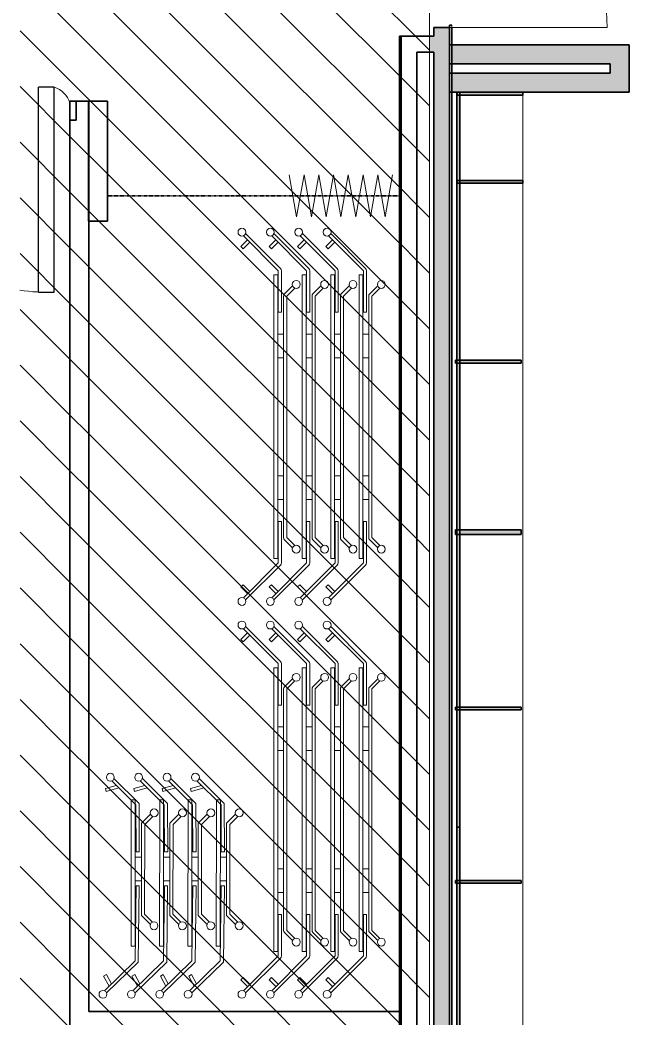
# Model space of a CAD drawing. Header units: millimetres. Extents: x 31960 to 73442, y -14102 to 21505.
# Drawn here: x 32038 to 35902, y 2357 to 8690 of the extents above; entities that cross this region are included whole.
import ezdxf

# ---------------------------------------------------------------- set-up
doc = ezdxf.new("R2010")
doc.units = ezdxf.units.MM
doc.linetypes.add('BVNDH-Dash', pattern=[6, 3, -3])
for name, color, linetype, lineweight in [('A-AREA', 32, 'BVNDH-Dash', 35), ('A-DETL', 90, 'Continuous', 9), ('A-DETL-GENF', 92, 'Continuous', 9), ('A-DETL-THIN', 151, 'Continuous', 9), ('A-DOOR', 31, 'Continuous', 13), ('A-DOOR-FRAM', 31, 'Continuous', 35), ('A-DOOR-GLAZ', 31, 'Continuous', 25), ('A-WALL', 113, 'Continuous', 13), ('A-WALL-PATT', 111, 'Continuous', 13), ('G-IMPT', 8, 'Continuous', 9), ('I-FURN', 30, 'Continuous', 9), ('I-WALL', 2, 'Continuous', 13), ('Q-CASE', 31, 'Continuous', 9)]:
    doc.layers.add(name, color=color, linetype=linetype, lineweight=lineweight)
pattern_1 = [(135, (0, 0), (-176.7767, -176.7767), [])]

# ---------------------------------------------------------------- blocks, each defined once
blk = doc.blocks.new('Concept Single Door_DOR - 1000 x 2100mm 2-837560-Level 9 207 Kent St 1_100')
at = {"layer": 'A-DOOR', "color": 47}
blk.add_line((500, 50), (500, 1050), dxfattribs=at)
blk.add_arc((500, 50), 1000, 90, 180, dxfattribs=at)
blk = doc.blocks.new('Door_Pivot_Door_Standard_DOR - 3000 x 1300 _ 152-2110911-Level 9 207 Kent St 1_100')
at = {"layer": 'A-DOOR', "lineweight": 9}
for radius, start, end in [(158.1, 18.43495, 71.56505), (1151.1, 261.66009, 272.48955)]:
    blk.add_arc((479.8, 0), radius, start, end, dxfattribs=at)
at = {"layer": 'A-DOOR-FRAM'}
for p, q in [((629.8, -60), (629.8, 60)), ((629.8, 60), (669.8, 60))]:
    blk.add_line(p, q, dxfattribs=at)
at = {"layer": 'A-DOOR-GLAZ'}
for p, q in [((529.8, 150), (429.8, 150)), ((429.8, -1150), (429.8, 150)), ((529.8, -1150), (529.8, 150)), ((429.8, -1150), (529.8, -1150))]:
    blk.add_line(p, q, dxfattribs=at)
blk = doc.blocks.new('Casework 4 - Casework 4-1975174-Level 9 207 Kent St 1_100')
at = {"layer": 'Q-CASE'}
for points in [[(34810.5, 3568.2), (34827.9, 3568.2), (34827.9, 8231.5), (34809.9, 8231.5), (34809.9, 3568.2)], [(35227.9, 8213.5), (35227.9, 8231.5), (34827.9, 8231.5), (34827.9, 8213.5), (35217.6, 8213.5)], [(35217.6, 7653.5), (35227.9, 7653.5), (35227.9, 7671.5), (34827.9, 7671.5), (34827.9, 7653.5), (35020.4, 7653.5)], [(34810.5, 401.4), (34827.9, 401.4), (34827.9, 3568.2), (34809.9, 3568.2), (34809.9, 401.4)]]:
    blk.add_hatch(color=256, dxfattribs=at).paths.add_polyline_path(points, flags=0)
h = blk.add_hatch(color=256, dxfattribs=at)
h.paths.add_polyline_path([(34809.9, 6512.2), (34809.9, 6530.2), (34800.1, 6530.2), (34800.1, 6512.2)], flags=0)
h.paths.add_polyline_path([(35082.3, 6512.2), (35217.6, 6512.2), (35217.6, 6530.2), (34827.9, 6530.2), (34827.9, 6512.2)], flags=0)
h = blk.add_hatch(color=256, dxfattribs=at)
h.paths.add_polyline_path([(34809.9, 5425.9), (34809.9, 5453.8), (34800.1, 5453.8), (34800.1, 5425.9)], flags=0)
h.paths.add_polyline_path([(35141.2, 5425.9), (35217.6, 5425.9), (35217.6, 5453.8), (34827.9, 5453.8), (34827.9, 5425.9)], flags=0)
h = blk.add_hatch(color=256, dxfattribs=at)
h.paths.add_polyline_path([(34827.9, 4312.2), (35217.6, 4312.2), (35217.6, 4330.2), (34827.9, 4330.2)], flags=0)
h.paths.add_polyline_path([(34809.9, 4312.2), (34809.9, 4330.2), (34800.1, 4330.2), (34800.1, 4312.2)], flags=0)
h = blk.add_hatch(color=256, dxfattribs=at)
h.paths.add_polyline_path([(34800.1, 3212.2), (34809.9, 3212.2), (34809.9, 3230.2), (34800.1, 3230.2)], flags=0)
h.paths.add_polyline_path([(35217.6, 3212.2), (35217.6, 3230.2), (34827.9, 3230.2), (34827.9, 3212.2)], flags=0)
at = {"layer": 'Q-CASE', "lineweight": 35}
for p, q in [((34827.9, 8231.5), (34809.9, 8231.5)), ((34809.9, 8231.5), (34809.9, 3568.2)), ((34810.5, 8231.5), (34810.5, 8213.5)), ((35227.9, 8231.5), (34810.5, 8231.5)), ((34810.5, 8213.5), (35227.9, 8213.5)), ((34827.9, 3568.2), (34827.9, 8231.5)), ((35227.9, 8213.5), (35227.9, 8231.5)), ((34810.5, 7671.5), (34810.5, 7653.5)), ((35227.9, 7671.5), (34810.5, 7671.5)), ((35227.9, 7653.5), (35227.9, 7671.5)), ((34810.5, 7653.5), (35227.9, 7653.5)), ((34800.1, 6530.2), (34800.1, 6512.2)), ((35217.6, 6530.2), (34800.1, 6530.2)), ((35217.6, 6512.2), (35217.6, 6530.2)), ((34800.1, 6512.2), (35217.6, 6512.2)), ((34800.1, 5453.8), (34800.1, 5425.9)), ((35217.6, 5453.8), (34800.1, 5453.8)), ((35217.6, 5425.9), (35217.6, 5453.8)), ((34800.1, 5425.9), (35217.6, 5425.9)), ((34800.1, 4330.2), (34800.1, 4312.2)), ((35217.6, 4330.2), (34800.1, 4330.2)), ((34800.1, 4312.2), (35217.6, 4312.2)), ((35217.6, 4312.2), (35217.6, 4330.2)), ((34809.9, 3568.2), (34827.9, 3568.2)), ((34827.9, 3568.2), (34809.9, 3568.2)), ((34809.9, 3568.2), (34809.9, 401.4)), ((34827.9, 401.4), (34827.9, 3568.2)), ((34800.1, 3230.2), (34800.1, 3212.2)), ((35217.6, 3230.2), (34800.1, 3230.2)), ((35217.6, 3212.2), (35217.6, 3230.2)), ((34800.1, 3212.2), (35217.6, 3212.2))]:
    blk.add_line(p, q, dxfattribs=at)
at = {"layer": 'Q-CASE'}
for p, q in [((35227.9, 7671.5), (35227.9, 8213.5)), ((35227.9, 969.4), (35227.9, 7653.5))]:
    blk.add_line(p, q, dxfattribs=at)
blk = doc.blocks.new('Furniture 20 - Kite_Rectangle_Square_Nested_edit_dwg__U1-2071244-Level 9 207 Kent St 1_100')
at = {"layer": 'G-IMPT'}
for p, q in [((-1162.4, 419), (-941.1, 197.6)), ((1162.4, 419), (941.1, 197.6)), ((-1162.4, 239), (-941.1, 17.6)), ((1162.4, 239), (941.1, 17.6)), ((-830.9, 121), (-780, 171.9)), ((-765.9, 177.8), (765.9, 177.8)), ((830.9, 121), (780, 171.9)), ((-1162.4, 59), (-941.1, -162.4)), ((1162.4, 59), (941.1, -162.4)), ((-830.9, -59), (-780, -8.1)), ((-765.9, -2.2), (765.9, -2.2)), ((830.9, -59), (780, -8.1)), ((-1162.4, -121), (-941.1, -342.4)), ((1162.4, -121), (941.1, -342.4)), ((-830.9, -239), (-780, -188.1)), ((-765.9, -182.2), (765.9, -182.2)), ((830.9, -239), (780, -188.1)), ((-830.9, -419), (-780, -368.1)), ((-765.9, -362.2), (765.9, -362.2)), ((830.9, -419), (780, -368.1))]:
    blk.add_line(p, q, dxfattribs=at)
at = {"layer": 'G-IMPT', "flags": 128}
for points in [[(-1122.1, 406.9), (-1079.6, 449.3), (-1065.5, 435.2), (-1107.9, 392.7)], [(1122.1, 406.9), (1079.6, 449.3), (1065.5, 435.2), (1107.9, 392.7)], [(-927, 191.8), (-664.3, 191.8), (-664.3, 211.8), (-927, 211.8), (-1148.3, 433.1)], [(927, 191.8), (664.3, 191.8), (664.3, 211.8), (927, 211.8), (1148.3, 433.1)], [(-1122.1, 226.9), (-1079.6, 269.3), (-1065.5, 255.2), (-1107.9, 212.7)], [(1122.1, 226.9), (1079.6, 269.3), (1065.5, 255.2), (1107.9, 212.7)], [(-927, 11.8), (-664.3, 11.8), (-664.3, 31.8), (-927, 31.8), (-1148.3, 253.1)], [(927, 11.8), (664.3, 11.8), (664.3, 31.8), (927, 31.8), (1148.3, 253.1)], [(-816.7, 106.9), (-765.9, 157.8), (765.9, 157.8), (816.7, 106.9)], [(-927, -168.2), (-664.3, -168.2), (-664.3, -148.2), (-927, -148.2), (-1148.3, 73.1)], [(-1122.1, 46.9), (-1079.6, 89.3), (-1065.5, 75.2), (-1107.9, 32.7)], [(927, -168.2), (664.3, -168.2), (664.3, -148.2), (927, -148.2), (1148.3, 73.1)], [(1122.1, 46.9), (1079.6, 89.3), (1065.5, 75.2), (1107.9, 32.7)], [(-816.7, -73.1), (-765.9, -22.2), (765.9, -22.2), (816.7, -73.1)], [(-927, -348.2), (-664.3, -348.2), (-664.3, -328.2), (-927, -328.2), (-1148.3, -106.9)], [(-1122.1, -133.1), (-1079.6, -90.7), (-1065.5, -104.8), (-1107.9, -147.3)], [(927, -348.2), (664.3, -348.2), (664.3, -328.2), (927, -328.2), (1148.3, -106.9)], [(1122.1, -133.1), (1079.6, -90.7), (1065.5, -104.8), (1107.9, -147.3)], [(-816.7, -253.1), (-765.9, -202.2), (765.9, -202.2), (816.7, -253.1)], [(-816.7, -433.1), (-765.9, -382.2), (765.9, -382.2), (816.7, -433.1)]]:
    blk.add_lwpolyline(points, dxfattribs=at)
for points in [[(900, 239.3), (-900, 239.3), (-900, 214.3), (900, 214.3)], [(-525, 177.8), (-375, 177.8), (-375, 214.3), (-525, 214.3)], [(525, 177.8), (375, 177.8), (375, 214.3), (525, 214.3)], [(900, 59.3), (-900, 59.3), (-900, 34.3), (900, 34.3)], [(-525, -2.2), (-375, -2.2), (-375, 34.3), (-525, 34.3)], [(525, -2.2), (375, -2.2), (375, 34.3), (525, 34.3)], [(900, -120.7), (-900, -120.7), (-900, -145.7), (900, -145.7)], [(-525, -182.2), (-375, -182.2), (-375, -145.7), (-525, -145.7)], [(525, -182.2), (375, -182.2), (375, -145.7), (525, -145.7)], [(900, -300.7), (-900, -300.7), (-900, -325.7), (900, -325.7)], [(-525, -362.2), (-375, -362.2), (-375, -325.7), (-525, -325.7)], [(525, -362.2), (375, -362.2), (375, -325.7), (525, -325.7)]]:
    blk.add_lwpolyline(points, close=True, dxfattribs=at)
at = {"layer": 'G-IMPT'}
for centre in [(-1171.6, 442.2), (1171.6, 442.2), (-1171.6, 262.2), (1171.6, 262.2), (-1171.6, 82.2), (-840, 97.8), (840, 97.8), (1171.6, 82.2), (-840, -82.2), (840, -82.2), (-1171.6, -97.8), (1171.6, -97.8), (-840, -262.2), (840, -262.2), (-840, -442.2), (840, -442.2)]:
    blk.add_circle(centre, 25, dxfattribs=at)
for centre, start, end in [((-927, 211.8), 225, 270), ((927, 211.8), 270, 315), ((-765.9, 157.8), 90, 135), ((765.9, 157.8), 45, 90), ((-927, 31.8), 225, 270), ((927, 31.8), 270, 315), ((-765.9, -22.2), 90, 135), ((765.9, -22.2), 45, 90), ((-927, -148.2), 225, 270), ((-765.9, -202.2), 90, 135), ((765.9, -202.2), 45, 90), ((927, -148.2), 270, 315), ((-927, -328.2), 225, 270), ((-765.9, -382.2), 90, 135), ((765.9, -382.2), 45, 90), ((927, -328.2), 270, 315)]:
    blk.add_arc(centre, 20, start, end, dxfattribs=at)
blk = doc.blocks.new('Furniture 20 - Kite_Rectangle_Square_Nested_edit_dwg__U2-2071245-Level 9 207 Kent St 1_100')
at = {"layer": 'G-IMPT'}
for p, q in [((-1162.4, 419), (-941.1, 197.6)), ((1162.4, 419), (941.1, 197.6)), ((-1162.4, 239), (-941.1, 17.6)), ((1162.4, 239), (941.1, 17.6)), ((-830.9, 121), (-780, 171.9)), ((-765.9, 177.8), (765.9, 177.8)), ((830.9, 121), (780, 171.9)), ((-1162.4, 59), (-941.1, -162.4)), ((1162.4, 59), (941.1, -162.4)), ((-830.9, -59), (-780, -8.1)), ((-765.9, -2.2), (765.9, -2.2)), ((830.9, -59), (780, -8.1)), ((-1162.4, -121), (-941.1, -342.4)), ((1162.4, -121), (941.1, -342.4)), ((-830.9, -239), (-780, -188.1)), ((-765.9, -182.2), (765.9, -182.2)), ((830.9, -239), (780, -188.1)), ((-830.9, -419), (-780, -368.1)), ((-765.9, -362.2), (765.9, -362.2)), ((830.9, -419), (780, -368.1))]:
    blk.add_line(p, q, dxfattribs=at)
at = {"layer": 'G-IMPT', "flags": 128}
for points in [[(-1122.1, 406.9), (-1079.6, 449.3), (-1065.5, 435.2), (-1107.9, 392.7)], [(1122.1, 406.9), (1079.6, 449.3), (1065.5, 435.2), (1107.9, 392.7)], [(-927, 191.8), (-664.3, 191.8), (-664.3, 211.8), (-927, 211.8), (-1148.3, 433.1)], [(927, 191.8), (664.3, 191.8), (664.3, 211.8), (927, 211.8), (1148.3, 433.1)], [(-1122.1, 226.9), (-1079.6, 269.3), (-1065.5, 255.2), (-1107.9, 212.7)], [(1122.1, 226.9), (1079.6, 269.3), (1065.5, 255.2), (1107.9, 212.7)], [(-927, 11.8), (-664.3, 11.8), (-664.3, 31.8), (-927, 31.8), (-1148.3, 253.1)], [(927, 11.8), (664.3, 11.8), (664.3, 31.8), (927, 31.8), (1148.3, 253.1)], [(-816.7, 106.9), (-765.9, 157.8), (765.9, 157.8), (816.7, 106.9)], [(-927, -168.2), (-664.3, -168.2), (-664.3, -148.2), (-927, -148.2), (-1148.3, 73.1)], [(-1122.1, 46.9), (-1079.6, 89.3), (-1065.5, 75.2), (-1107.9, 32.7)], [(927, -168.2), (664.3, -168.2), (664.3, -148.2), (927, -148.2), (1148.3, 73.1)], [(1122.1, 46.9), (1079.6, 89.3), (1065.5, 75.2), (1107.9, 32.7)], [(-816.7, -73.1), (-765.9, -22.2), (765.9, -22.2), (816.7, -73.1)], [(-927, -348.2), (-664.3, -348.2), (-664.3, -328.2), (-927, -328.2), (-1148.3, -106.9)], [(-1122.1, -133.1), (-1079.6, -90.7), (-1065.5, -104.8), (-1107.9, -147.3)], [(927, -348.2), (664.3, -348.2), (664.3, -328.2), (927, -328.2), (1148.3, -106.9)], [(1122.1, -133.1), (1079.6, -90.7), (1065.5, -104.8), (1107.9, -147.3)], [(-816.7, -253.1), (-765.9, -202.2), (765.9, -202.2), (816.7, -253.1)], [(-816.7, -433.1), (-765.9, -382.2), (765.9, -382.2), (816.7, -433.1)]]:
    blk.add_lwpolyline(points, dxfattribs=at)
for points in [[(900, 239.3), (-900, 239.3), (-900, 214.3), (900, 214.3)], [(-525, 177.8), (-375, 177.8), (-375, 214.3), (-525, 214.3)], [(525, 177.8), (375, 177.8), (375, 214.3), (525, 214.3)], [(900, 59.3), (-900, 59.3), (-900, 34.3), (900, 34.3)], [(-525, -2.2), (-375, -2.2), (-375, 34.3), (-525, 34.3)], [(525, -2.2), (375, -2.2), (375, 34.3), (525, 34.3)], [(900, -120.7), (-900, -120.7), (-900, -145.7), (900, -145.7)], [(-525, -182.2), (-375, -182.2), (-375, -145.7), (-525, -145.7)], [(525, -182.2), (375, -182.2), (375, -145.7), (525, -145.7)], [(900, -300.7), (-900, -300.7), (-900, -325.7), (900, -325.7)], [(-525, -362.2), (-375, -362.2), (-375, -325.7), (-525, -325.7)], [(525, -362.2), (375, -362.2), (375, -325.7), (525, -325.7)]]:
    blk.add_lwpolyline(points, close=True, dxfattribs=at)
at = {"layer": 'G-IMPT'}
for centre in [(-1171.6, 442.2), (1171.6, 442.2), (-1171.6, 262.2), (1171.6, 262.2), (-1171.6, 82.2), (-840, 97.8), (840, 97.8), (1171.6, 82.2), (-840, -82.2), (840, -82.2), (-1171.6, -97.8), (1171.6, -97.8), (-840, -262.2), (840, -262.2), (-840, -442.2), (840, -442.2)]:
    blk.add_circle(centre, 25, dxfattribs=at)
for centre, start, end in [((-927, 211.8), 225, 270), ((927, 211.8), 270, 315), ((-765.9, 157.8), 90, 135), ((765.9, 157.8), 45, 90), ((-927, 31.8), 225, 270), ((927, 31.8), 270, 315), ((-765.9, -22.2), 90, 135), ((765.9, -22.2), 45, 90), ((-927, -148.2), 225, 270), ((-765.9, -202.2), 90, 135), ((765.9, -202.2), 45, 90), ((927, -148.2), 270, 315), ((-927, -328.2), 225, 270), ((-765.9, -382.2), 90, 135), ((765.9, -382.2), 45, 90), ((927, -328.2), 270, 315)]:
    blk.add_arc(centre, 20, start, end, dxfattribs=at)
blk = doc.blocks.new('Furniture 20 - Kite_Rectangle_Square_Nested_edit_dwg__U3-2071246-Level 9 207 Kent St 1_100')
at = {"layer": 'G-IMPT'}
for p, q in [((475.4, 228), (665.6, 423)), ((484, 208.1), (680, 409)), ((636.4, 393), (573.7, 428.2)), ((475.4, 48), (665.6, 243)), ((484, 28.1), (680, 229)), ((636.4, 213), (573.7, 248.2)), ((0.4, 188), (79.4, 188.1)), ((636.4, 33), (573.7, 68.2)), ((0.4, 8), (79.4, 8.1)), ((475.4, -132), (665.6, 63)), ((484, -151.9), (680, 49)), ((475.4, -312), (665.6, -117)), ((636.4, -147), (573.7, -111.8)), ((0.4, -172), (79.4, -171.9)), ((484, -331.9), (680, -131)), ((0.4, -352), (79.4, -351.9))]:
    blk.add_line(p, q, dxfattribs=at)
at = {"layer": 'G-IMPT', "flags": 128}
for points in [[(-637, 347.6), (-618.1, 417), (-598.8, 411.7), (-620.8, 331.2)], [(621.9, 378.2), (563.9, 410.8), (573.7, 428.2)], [(-665.6, 376.4), (-513.9, 223.3), (-214.5, 221.8), (-214.6, 201.8), (-522.3, 203.3), (-679.8, 362.4)], [(-665.6, 196.4), (-513.9, 43.3), (-214.5, 41.8), (-214.6, 21.8), (-522.3, 23.3), (-679.8, 182.4)], [(-637, 167.6), (-618.1, 237), (-598.8, 231.7), (-620.8, 151.2)], [(-182.2, 227.9), (-182.1, 187.9), (-32.1, 188), (-32.2, 228)], [(475.4, 228), (0, 222), (0.3, 202), (484, 208.1)], [(621.9, 198.2), (563.9, 230.8), (573.7, 248.2)], [(-453.8, 130.9), (-397.1, 187.6), (187.9, 188.2), (244.7, 131.5)], [(-439.7, 116.7), (-388.8, 167.6), (179.6, 168.2), (230.6, 117.4)], [(621.9, 18.2), (563.9, 50.8), (573.7, 68.2)], [(-665.6, 16.4), (-513.9, -136.7), (-214.5, -138.2), (-214.6, -158.2), (-522.3, -156.7), (-679.8, 2.4)], [(-637, -12.4), (-618.1, 57), (-598.8, 51.7), (-620.8, -28.8)], [(-453.8, -49.1), (-397.1, 7.6), (187.9, 8.2), (244.7, -48.5)], [(-182.2, 47.9), (-182.1, 7.9), (-32.1, 8), (-32.2, 48)], [(475.4, 48), (0, 42), (0.3, 22), (484, 28.1)], [(-439.7, -63.3), (-388.8, -12.4), (179.6, -11.8), (230.6, -62.6)], [(-637, -192.4), (-618.1, -123), (-598.8, -128.3), (-620.8, -208.8)], [(621.9, -161.8), (563.9, -129.2), (573.7, -111.8)], [(-665.6, -163.6), (-513.9, -316.7), (-214.5, -318.2), (-214.6, -338.2), (-522.3, -336.7), (-679.8, -177.6)], [(-453.8, -229.1), (-397.1, -172.4), (187.9, -171.8), (244.7, -228.5)], [(-182.2, -132.1), (-182.1, -172.1), (-32.1, -172), (-32.2, -132)], [(475.4, -132), (0, -138), (0.3, -158), (484, -151.9)], [(-439.7, -243.3), (-388.8, -192.4), (179.6, -191.8), (230.6, -242.6)], [(-182.2, -312.1), (-182.1, -352.1), (-32.1, -352), (-32.2, -312)], [(475.4, -312), (0, -318), (0.3, -338), (484, -331.9)], [(-453.8, -409.1), (-397.1, -352.4), (187.9, -351.8), (244.7, -408.5)], [(-439.7, -423.3), (-388.8, -372.4), (179.6, -371.8), (230.6, -422.6)]]:
    blk.add_lwpolyline(points, dxfattribs=at)
for points in [[(382.4, 253.4), (-545.3, 252.5), (-545.5, 227.5), (382.7, 228.4)], [(382.4, 73.4), (-545.3, 72.5), (-545.5, 47.5), (382.7, 48.4)], [(382.4, -106.6), (-545.3, -107.5), (-545.5, -132.5), (382.7, -131.6)], [(382.4, -286.6), (-545.3, -287.5), (-545.5, -312.5), (382.7, -311.6)]]:
    blk.add_lwpolyline(points, close=True, dxfattribs=at)
at = {"layer": 'G-IMPT'}
for centre in [(688.8, 432.4), (-688.8, 385.7), (688.8, 252.4), (-688.8, 205.7), (-462.9, 107.6), (253.8, 108.3), (688.8, 72.4), (-688.8, 25.7), (-462.9, -72.4), (253.8, -71.7), (688.8, -107.6), (-688.8, -154.3), (-462.9, -252.4), (253.8, -251.7), (-462.9, -432.4), (253.8, -431.7)]:
    blk.add_circle(centre, 25, dxfattribs=at)
blk = doc.blocks.new('Furniture 20 - Kite_Rectangle_Square_Nested_edit_dwg-2071243-Level 9 207 Kent St 1_100')
at = {"extrusion": (0, 0, -1), "rotation": 180}
for name, p in [('Furniture 20 - Kite_Rectangle_Square_Nested_edit_dwg__U1-2071244-Level 9 207 Kent St 1_100', (1732.2, 4513.4)), ('Furniture 20 - Kite_Rectangle_Square_Nested_edit_dwg__U2-2071245-Level 9 207 Kent St 1_100', (-760.9, 4513.4)), ('Furniture 20 - Kite_Rectangle_Square_Nested_edit_dwg__U3-2071246-Level 9 207 Kent St 1_100', (-1243.6, 3621.7))]:
    blk.add_blockref(name, p, dxfattribs=at)
blk = doc.blocks.new('Furniture 20 - Furniture 20-2071275-Level 9 207 Kent St 1_100')
at = {"rotation": 270.0000000000001}
blk.add_blockref('Furniture 20 - Kite_Rectangle_Square_Nested_edit_dwg-2071243-Level 9 207 Kent St 1_100', (29374.8, 4439.6), dxfattribs=at)

msp = doc.modelspace()

# ---------------------------------------------------------------- hatches: boundary and pattern name
at = {"layer": 'A-DETL-GENF'}
h = msp.add_hatch(dxfattribs=at)
h.set_pattern_fill('FP_2', style=0, pattern_type=2)
h.set_pattern_definition(pattern_1)
h.paths.add_polyline_path([(33232.6, -11406.2), (33232.7, -11406.1), (33227, -11406.2)], flags=0)
h.paths.add_polyline_path([(32521.6, -11131.1), (33136.8, -11131.1), (34451, -9794.1), (33882.2, -7712.7), (33882.2, -6594.5), (34442.7, -6594.5), (34442.7, -6003.9), (34636.1, -6003.9), (34636.1, -5003.9), (34445.5, -5003.9), (34445.5, -954.6), (33982.3, -954.6), (33982.3, -354.6), (34445.5, -354.6), (34445.5, 2278.2), (32474.6, 2278.2), (32474.6, 138.5), (32592.5, 138.5), (32592.5, -971.5), (32354.6, -971.5), (32354.6, 70), (32394.6, 70), (32394.6, 170), (32354.6, 170), (32354.6, 8053.5), (32394.6, 8053.5), (32394.6, 8173.5), (32592.5, 8173.5), (32592.5, 7413.5), (32474.6, 7413.5), (32474.6, 2398.2), (34445.5, 2398.2), (34445.5, 8586.2), (34636.1, 8586.2), (34636.1, 9664.6), (34452.3, 9665.5), (34452.3, 9981.6), (33967.7, 9981.6), (33967.7, 10621.6), (34462.3, 10621.6), (34462.3, 14235.4), (32037.9, 14235.4), (32037.9, -11131.1)], flags=0)
h.paths.add_polyline_path([(34372.2, -10266.6), (34576.1, -10062.7), (34572.7, -10062.7), (34449.9, -10187.5)], flags=0)
h.paths.add_polyline_path([(34552.7, -9787.7), (34636.1, -9787.5), (34636.1, -7554.5), (34552.7, -7554.5), (34552.7, -9787.6)], flags=0)
h.paths.add_polyline_path([(34452.7, -9345), (34452.7, -7554.5), (34002.2, -7554.5), (34002.2, -7696.6), (34450.2, -9336.1)], flags=0)
h.paths.add_polyline_path([(34552.7, -6954.5), (34636.1, -6954.5), (34636.1, -6103.9), (34552.7, -6103.9), (34552.7, -6934.5)], flags=0)
h.paths.add_polyline_path([(34452.7, -6954.5), (34452.7, -6714.5), (34002.2, -6714.5), (34002.2, -6954.5), (34442.7, -6954.5)], flags=0)
h.paths.add_polyline_path([(33085.4, -5005.4), (32360.9, -2300.8), (32457.5, -2274.9), (33182, -4979.6)], flags=0)
h.paths.add_polyline_path([(34588.7, -4903.9), (34636.1, -4903.9), (34636.1, -954.6), (34555.5, -954.6), (34555.5, -4903.9), (34576.1, -4903.9)], flags=0)
h.paths.add_polyline_path([(34576.1, -354.6), (34636.1, -354.6), (34636.1, 8486.2), (34555.5, 8486.2), (34555.5, -354.6)], flags=0)
h.paths.add_polyline_path([(34636.1, 9764.6), (34636.1, 10001.6), (34562.3, 10001.6), (34562.3, 9764.6), (34625.9, 9764.6)], flags=0)
h.paths.add_polyline_path([(34626.6, 10621.6), (34636.1, 10621.6), (34635.5, 14232.7), (34562.3, 14232.5), (34562.3, 10621.6), (34576.1, 10621.6)], flags=0)
h.paths.add_polyline_path([(34636.1, 14507.7), (34636.1, 14508), (34576.1, 14507.7)], flags=0)
h = msp.add_hatch(dxfattribs=at)
h.set_pattern_fill('FP_2', style=0, pattern_type=2)
h.set_pattern_definition(pattern_1)
h.paths.add_polyline_path([(32037.9, -11406.1), (33232.8, -11406), (34464.6, -10172.6), (34572.7, -10062.7), (34636.1, -10062.7), (34636.1, -9787.7), (34552.7, -9787.7), (34552.7, -7554.5), (34636.1, -7554.5), (34636.1, -6954.5), (34552.7, -6954.5), (34552.7, -6103.9), (34636.1, -6103.9), (34636.1, -6003.9), (34452.7, -6003.9), (34452.7, -6954.5), (33982.9, -6954.5), (33982.9, -7554.5), (34452.7, -7554.5), (34452.7, -9800.2), (34450.2, -9794.9), (33136.8, -11131.1), (32037.9, -11131.1), (32037.9, -11403.7)], flags=0)
h.paths.add_polyline_path([(34555.5, -5003.9), (34636.1, -5003.9), (34636.1, -4903.9), (34555.5, -4903.9), (34555.5, -954.6), (34636.1, -954.6), (34636.1, -354.6), (34555.5, -354.6), (34555.5, 8486.2), (34636.1, 8486.2), (34636.1, 8586.2), (34455.5, 8586.2), (34455.5, -354.6), (33982.3, -354.6), (33982.3, -954.6), (34455.5, -954.6), (34455.5, -5003.9), (34504.1, -5003.9)], flags=0)
h.paths.add_polyline_path([(34574.8, 9664.6), (34636.1, 9665.5), (34636.1, 9764.6), (34562.3, 9764.6), (34562.3, 10001.6), (34636.1, 10001.6), (34636.1, 10601.6), (34562.3, 10601.6), (34562.3, 14232.7), (34636.1, 14232.7), (34636.1, 14507.7), (32037.9, 14507.5), (32037.9, 14235.4), (34462.3, 14235.4), (34462.3, 10601.6), (33987.7, 10601.6), (33987.7, 10001.6), (34462.3, 10001.6), (34462.3, 9664.6), (34562.3, 9664.6)], flags=0)
h = msp.add_hatch(dxfattribs=at)
h.set_pattern_fill('FP_2', style=0, pattern_type=2)
h.set_pattern_definition(pattern_1)
h.paths.add_polyline_path([(34452.7, -9800.2), (34452.7, -9345), (34002.2, -7696.6), (34002.2, -7554.5), (33982.9, -7554.5), (33982.9, -6954.5), (34002.2, -6954.5), (34002.2, -6714.5), (34452.7, -6714.5), (34452.7, -6003.9), (34442.7, -6003.9), (34442.7, -6594.5), (33882.2, -6594.5), (33882.2, -7712.7), (34451, -9794.1)], flags=0)
h.paths.add_polyline_path([(33085.4, -5005.4), (33182, -4979.6), (32457.5, -2274.9), (32360.9, -2300.8), (32422.9, -2532.3)], flags=0)
h.paths.add_polyline_path([(34445.5, -5003.9), (34455.5, -5003.9), (34455.5, -954.6), (34445.5, -954.6), (34445.5, -4903.9)], flags=0)
h.paths.add_polyline_path([(32485, -971.5), (32592.5, -971.5), (32592.5, 138.5), (32474.6, 138.5), (32474.6, 2278.2), (34445.5, 2278.2), (34445.5, -354.6), (34455.5, -354.6), (34455.5, 8586.2), (34445.5, 8586.2), (34445.5, 2398.2), (32474.6, 2398.2), (32474.6, 7413.5), (32592.5, 7413.5), (32592.5, 8173.5), (32394.6, 8173.5), (32394.6, 8053.5), (32354.6, 8053.5), (32354.6, 170), (32394.6, 170), (32394.6, 70), (32354.6, 70), (32354.6, -971.5), (32474.6, -971.5)], flags=0)
h.paths.add_polyline_path([(34452.3, 9664.6), (34462.3, 9665.5), (34462.3, 10001.6), (33987.7, 10001.6), (33987.7, 10601.6), (34462.3, 10601.6), (34462.3, 10621.6), (33967.7, 10621.6), (33967.7, 9981.6), (34452.3, 9981.6), (34452.3, 9665.5)], flags=0)
h.paths.add_polyline_path([(34626.6, 10601.6), (34636.1, 10601.6), (34636.1, 10621.6), (34562.3, 10621.6), (34562.3, 10601.6), (34576.1, 10601.6)], flags=0)
at = {"layer": 'A-WALL-PATT', "lineweight": 9}
h = msp.add_hatch(color=9, dxfattribs=at)
h.paths.add_polyline_path([(34762.9, -9794.6), (34762.9, -7554.5), (34662.9, -7554.5), (34662.9, -9794.6)], flags=0)
h.paths.add_polyline_path([(34662.9, -6954.5), (34762.9, -6954.5), (34762.9, -6003.9), (34662.9, -6003.9), (34662.9, -6907.4)], flags=0)
h.paths.add_polyline_path([(34762.9, -5003.9), (34762.9, -954.6), (34737.5, -954.6), (34748.9, -354.6), (34762.9, -354.6), (34762.9, 8641.5), (34662.9, 8641.5), (34662.9, -5003.9)], flags=0)
h.paths.add_polyline_path([(34762.9, 9641.5), (34762.9, 10001.6), (34662.9, 10001.6), (34662.9, 9641.5)], flags=0)
h.paths.add_polyline_path([(34762.9, 10601.6), (34762.9, 14387.6), (34662.9, 14387.5), (34662.9, 10601.6), (34761.3, 10601.6)], flags=0)
h = msp.add_hatch(dxfattribs=at)
h.set_pattern_fill('FP_1', color=256, style=0, pattern_type=2)
h.set_pattern_definition([(0, (0, 0), (0, 300000), [])])
h.paths.add_polyline_path([(34776.9, -252.5), (34776.9, 8656.5), (34762.9, 8656.5), (34762.9, -252.5)], flags=0)
for color, points in [(9, [(34662.9, 8486.2), (34662.9, 8586.2), (34636.1, 8586.2), (34636.1, 8486.2)]), (256, [(34776.9, 8411.5), (35781.7, 8411.5), (35781.7, 8531.5), (34776.9, 8531.5), (34776.9, 8486.2)]), (256, [(35901.7, 8231.5), (35901.7, 8531.5), (35781.7, 8531.5), (35781.7, 8231.5)]), (256, [(34989.1, 8231.5), (35781.7, 8231.5), (35781.7, 8351.5), (34776.9, 8351.5), (34776.9, 8231.5), (34810.5, 8231.5)])]:
    msp.add_hatch(color=color, dxfattribs=at).paths.add_polyline_path(points, flags=0)

# ---------------------------------------------------------------- linework, layer by layer
at = {"layer": 'A-AREA'}
msp.add_line((32592.5, 7573.5), (34445.5, 7573.5), dxfattribs=at)
at = {"layer": 'A-DETL', "lineweight": 13}
for p, q in [((33746.1, 7706.3), (33792.9, 7440.7)), ((33792.9, 7440.7), (33839.7, 7706.3)), ((33839.7, 7706.3), (33886.5, 7440.7)), ((33886.5, 7440.7), (33933.4, 7706.3)), ((33933.4, 7706.3), (33980.2, 7440.7)), ((33980.2, 7440.7), (34027, 7706.3)), ((34027, 7706.3), (34073.8, 7440.7)), ((34073.8, 7440.7), (34120.7, 7706.3)), ((34120.7, 7706.3), (34167.5, 7440.7)), ((34167.5, 7440.7), (34214.3, 7706.3)), ((34214.3, 7706.3), (34261.1, 7440.7)), ((34261.1, 7440.7), (34308, 7706.3)), ((34308, 7706.3), (34354.8, 7440.7)), ((34354.8, 7440.7), (34401.6, 7706.3))]:
    msp.add_line(p, q, dxfattribs=at)
at = {"layer": 'A-DETL-THIN'}
msp.add_line((34636.1, -10062.7), (34636.1, 14508), dxfattribs=at)
at = {"layer": 'A-WALL', "color": 67, "lineweight": 35}
for p, q in [((34662.9, 8641.5), (34662.9, 8586.2)), ((34762.9, 8641.5), (34662.9, 8641.5)), ((34662.9, 8486.2), (34662.9, -4903.9))]:
    msp.add_line(p, q, dxfattribs=at)
at = {"layer": 'A-WALL', "lineweight": 35}
for p, q in [((34776.9, 8656.5), (34762.9, 8656.5)), ((34762.9, 8656.5), (34762.9, -252.5)), ((34776.9, -252.5), (34776.9, 8641.5))]:
    msp.add_line(p, q, dxfattribs=at)
at = {"layer": 'A-WALL', "lineweight": 9}
msp.add_line((34776.9, 8641.5), (34776.9, 8656.5), dxfattribs=at)
at = {"layer": 'I-WALL', "color": 67, "lineweight": 35}
for p, q in [((34662.9, 8586.2), (34445.5, 8586.2)), ((34555.5, -4903.9), (34555.5, 8486.2)), ((34555.5, 8486.2), (34662.9, 8486.2))]:
    msp.add_line(p, q, dxfattribs=at)
at = {"layer": 'I-WALL', "lineweight": 35}
for p, q in [((34445.5, 8586.2), (34445.5, -5003.9)), ((34455.5, 2278.2), (34455.5, 8586.2)), ((35901.7, 8531.5), (34762.9, 8531.5)), ((35901.7, 8231.5), (35901.7, 8531.5)), ((34762.9, 8411.5), (35781.7, 8411.5)), ((35781.7, 8411.5), (35781.7, 8351.5)), ((35781.7, 8351.5), (34762.9, 8351.5)), ((32394.6, 8173.5), (32394.6, 8053.5)), ((32592.5, 8173.5), (32394.6, 8173.5)), ((32472.5, 8173.5), (32472.5, 7413.5)), ((32474.6, 2398.2), (32474.6, 8173.5)), ((32592.5, 7413.5), (32592.5, 8173.5)), ((34762.9, 8231.5), (35901.7, 8231.5)), ((32394.6, 8053.5), (32354.6, 8053.5)), ((32354.6, 8053.5), (32354.6, 170)), ((32472.5, 7413.5), (32592.5, 7413.5)), ((34455.5, 2398.2), (32474.6, 2398.2))]:
    msp.add_line(p, q, dxfattribs=at)

# ---------------------------------------------------------------- block references
at = {"layer": 'A-DOOR', "color": 47, "rotation": 269.9999999999999}
msp.add_blockref('Concept Single Door_DOR - 1000 x 2100mm 2-837560-Level 9 207 Kent St 1_100', (34712.9, 9141.5), dxfattribs=at)
at = {"layer": 'A-DOOR', "lineweight": 9}
msp.add_blockref('Door_Pivot_Door_Standard_DOR - 3000 x 1300 _ 152-2110911-Level 9 207 Kent St 1_100', (31724.8, 8113.5), dxfattribs=at)
at = {"layer": 'I-FURN'}
msp.add_blockref('Furniture 20 - Furniture 20-2071275-Level 9 207 Kent St 1_100', (0, 0), dxfattribs=at)
at = {"layer": 'Q-CASE'}
msp.add_blockref('Casework 4 - Casework 4-1975174-Level 9 207 Kent St 1_100', (0, 0), dxfattribs=at)

doc.saveas('drawing.dxf')
